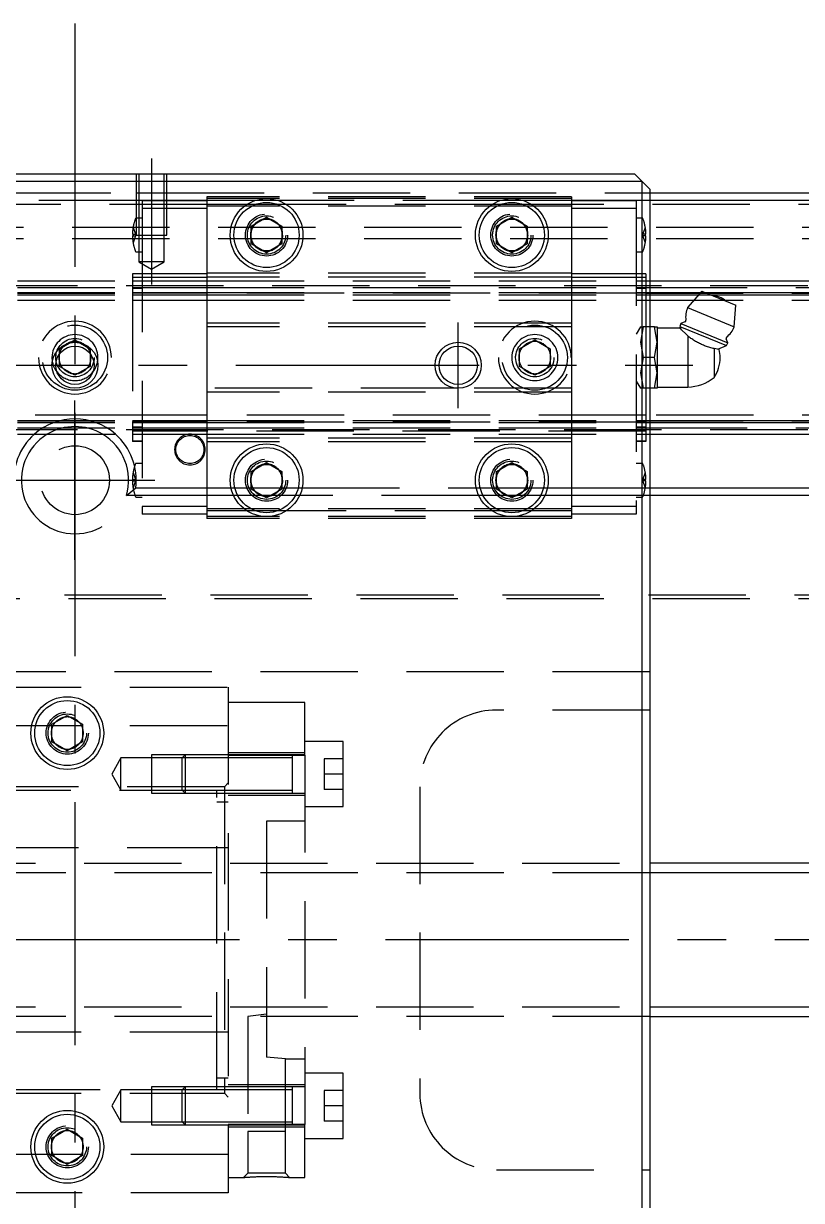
# Model space of a CAD drawing. Extents: x -20 to 822, y -346 to 120.
# Drawn here: x 253.3 to 354.8, y -34 to 119.6 of the extents above; entities that cross this region are included whole.
import ezdxf

# ---------------------------------------------------------------- set-up
doc = ezdxf.new("R2010")
doc.units = 0
doc.linetypes.add('CENTER', pattern=[50.8, 31.75, -6.35, 6.35, -6.35])
doc.linetypes.add('DASHED', pattern=[19.05, 12.7, -6.35])
doc.layers.get('0').update_dxf_attribs({"linetype": 'CONTINUOUS'})
doc.layers.add('CENTER', color=1, linetype='CENTER')

msp = doc.modelspace()

# ---------------------------------------------------------------- linework, layer by layer
at = {"color": 7, "linetype": 'CONTINUOUS'}
for p, q in [((187, 100), (333, 100)), ((333, 100), (334, 99)), ((334, 99), (186, 99)), ((334, 99), (335, 98)), ((334, -99), (334, 99)), ((335, 98), (335, -98)), ((335, 97.5), (518, 97.5)), ((519, 96.5), (335, 96.5)), ((283, 93.15), (285, 94.31)), ((285, 94.31), (287, 93.15)), ((315, 93.15), (317, 94.31)), ((317, 94.31), (319, 93.15)), ((283, 90.85), (283, 93.15)), ((287, 93.15), (287, 90.85)), ((315, 90.85), (315, 93.15)), ((319, 93.15), (319, 90.85)), ((285, 89.69), (283, 90.85)), ((287, 90.85), (285, 89.69)), ((317, 89.69), (315, 90.85)), ((319, 90.85), (317, 89.69)), ((335, 86), (520, 86)), ((335, 84.48), (341.63, 84.48)), ((341.8, 84.68), (339.93, 82.53)), ((341.8, 84.68), (346.23, 82.84)), ((342.27, 84.48), (520, 84.48)), ((335, 84.2), (341.38, 84.2)), ((342.95, 84.2), (520, 84.2)), ((339.93, 82.53), (346.03, 80)), ((346.03, 80), (346.23, 82.84)), ((335.6, 80), (335, 80)), ((335.6, 80), (335.96, 80)), ((335.96, 78), (335.6, 80)), ((335.96, 80), (335.96, 78)), ((339.07, 80.45), (338.92, 80.08)), ((338.92, 80.08), (339.1, 79.64)), ((338.92, 80.08), (345.02, 77.56)), ((339.58, 80.66), (339.07, 80.45)), ((339.07, 80.45), (345.17, 77.93)), ((338.92, 79.85), (335.96, 79.85)), ((339.96, 78.83), (338.92, 79.85)), ((340.05, 78.75), (339.96, 78.83)), ((339.96, 78.83), (339.96, 72.15)), ((340.16, 78.67), (340.05, 78.75)), ((340.26, 78.59), (340.16, 78.67)), ((340.37, 78.51), (340.26, 78.59)), ((340.48, 78.43), (340.37, 78.51)), ((340.6, 78.35), (340.48, 78.43)), ((340.72, 78.27), (340.6, 78.35)), ((345.17, 77.93), (344.96, 78.44)), ((335.6, 76), (335.96, 78)), ((335.96, 78), (335.96, 74)), ((340.84, 78.2), (340.72, 78.27)), ((340.96, 78.12), (340.84, 78.2)), ((341.09, 78.05), (340.96, 78.12)), ((341.22, 77.98), (341.09, 78.05)), ((341.35, 77.91), (341.22, 77.98)), ((341.48, 77.84), (341.35, 77.91)), ((341.61, 77.78), (341.48, 77.84)), ((341.74, 77.72), (341.61, 77.78)), ((341.88, 77.66), (341.74, 77.72)), ((342.01, 77.61), (341.88, 77.66)), ((342.14, 77.55), (342.01, 77.61)), ((342.27, 77.5), (342.14, 77.55)), ((342.41, 77.46), (342.27, 77.5)), ((342.53, 77.41), (342.41, 77.46)), ((342.69, 77.36), (342.53, 77.41)), ((342.84, 77.32), (342.69, 77.36)), ((342.98, 77.28), (342.84, 77.32)), ((343.13, 77.24), (342.98, 77.28)), ((343.27, 77.21), (343.13, 77.24)), ((343.4, 77.18), (343.27, 77.21)), ((344.06, 77.07), (343.4, 77.18)), ((343.4, 77.18), (343.4, 73.4)), ((343.9, 77.09), (345.02, 77.56)), ((345.02, 77.56), (345.17, 77.93)), ((335.6, 76), (335, 76)), ((335.96, 74), (335.6, 76)), ((335.6, 72), (335.96, 74)), ((335.96, 74), (335.96, 72)), ((335.6, 72), (335, 72)), ((335.96, 72), (335.6, 72)), ((335.96, 72.15), (339.96, 72.15)), ((335, 67.8), (520, 67.8)), ((335, 67.52), (520, 67.52)), ((335, 66), (520, 66)), ((283, 61.15), (285, 62.31)), ((285, 62.31), (287, 61.15)), ((315, 61.15), (317, 62.31)), ((317, 62.31), (319, 61.15)), ((283, 58.85), (283, 61.15)), ((287, 61.15), (287, 58.85)), ((315, 58.85), (315, 61.15)), ((319, 61.15), (319, 58.85)), ((285, 57.69), (283, 58.85)), ((287, 58.85), (285, 57.69)), ((317, 57.69), (315, 58.85)), ((319, 58.85), (317, 57.69)), ((335, 59), (372.06, 59)), ((373.29, 58), (335, 58)), ((257, 28.15), (259, 29.31)), ((259, 29.31), (261, 28.15)), ((257, 25.85), (257, 28.15)), ((261, 28.15), (261, 25.85)), ((259, 24.69), (257, 25.85)), ((261, 25.85), (259, 24.69)), ((463, 10), (335, 10)), ((335, -10), (463, -10)), ((257, -25.85), (259, -24.69)), ((257, -28.15), (257, -25.85)), ((259, -24.69), (261, -25.85)), ((261, -25.85), (261, -28.15)), ((259, -29.31), (257, -28.15)), ((261, -28.15), (259, -29.31))]:
    msp.add_line(p, q, dxfattribs=at)
at = {"color": 3, "linetype": 'DASHED'}
for p, q in [((268, 100), (268, 92)), ((268.35, 100), (268.35, 92)), ((271.65, 92), (271.65, 100)), ((272, 92), (272, 100)), ((252, 97.5), (268, 97.5)), ((268, 97.5), (272, 97.5)), ((272, 97.5), (335, 97.5)), ((277.2, 97), (277.2, 96)), ((324.8, 97), (277.2, 97)), ((324.8, 97), (324.8, 96)), ((277.2, 96), (242.8, 96)), ((268, 96.5), (252, 96.5)), ((272, 96.5), (268, 96.5)), ((268.77, 96.45), (268.77, 95.45)), ((272, 96.45), (268.77, 96.45)), ((268.77, 95.45), (268.77, 92)), ((272, 95.45), (268.77, 95.45)), ((277.2, 96.5), (272, 96.5)), ((277.2, 96.45), (272, 96.45)), ((277.2, 95.45), (272, 95.45)), ((324.8, 96.75), (277.2, 96.75)), ((283.48, 96.5), (277.2, 96.5)), ((277.2, 96), (277.2, 87)), ((282.44, 96), (277.2, 96)), ((324.8, 95.75), (277.2, 95.75)), ((283.56, 96), (282.44, 96)), ((286.52, 96.5), (283.48, 96.5)), ((286.44, 96), (283.56, 96)), ((287.56, 96), (286.44, 96)), ((315.48, 96.5), (286.52, 96.5)), ((314.44, 96), (287.56, 96)), ((315.56, 96), (314.44, 96)), ((318.52, 96.5), (315.48, 96.5)), ((318.44, 96), (315.56, 96)), ((319.56, 96), (318.44, 96)), ((324.8, 96.5), (318.52, 96.5)), ((324.8, 96), (319.56, 96)), ((335, 96.5), (324.8, 96.5)), ((333.23, 96.45), (324.8, 96.45)), ((324.8, 96), (324.8, 87)), ((519.5, 96), (324.8, 96)), ((333.23, 95.45), (324.8, 95.45)), ((333.23, 96.45), (333.23, 95.45)), ((333.23, 95.45), (333.23, 56.55)), ((268, 94.2), (267.99, 94.2)), ((268.77, 94.2), (268, 94.2)), ((334.01, 94.2), (333.23, 94.2)), ((520, 93), (0, 93)), ((267.58, 93), (267.9, 92.1)), ((282.5, 92), (282.53, 92.41)), ((314.5, 92), (314.53, 92.41)), ((334.1, 92.1), (334.42, 93)), ((520, 91.5), (0, 91.5)), ((267.5, 92.1), (267.58, 92.1)), ((267.58, 91.9), (267.5, 91.9)), ((267.58, 92.1), (267.9, 92.1)), ((267.58, 92.1), (267.58, 91.9)), ((267.9, 91.9), (267.58, 91)), ((267.58, 91.9), (267.9, 91.9)), ((267.9, 92.1), (267.94, 92)), ((267.9, 91.9), (267.94, 92)), ((268, 92), (272, 92)), ((268.35, 92), (268.35, 88.5)), ((268.77, 92), (268.77, 56.55)), ((271.65, 88.5), (271.65, 92)), ((334.1, 92.1), (334.06, 92)), ((334.1, 91.9), (334.06, 92)), ((334.42, 92.1), (334.1, 92.1)), ((334.42, 91), (334.1, 91.9)), ((334.42, 91.9), (334.1, 91.9)), ((334.42, 91.9), (334.42, 92.1)), ((334.42, 92.1), (334.5, 92.1)), ((334.5, 91.9), (334.42, 91.9)), ((267.99, 89.8), (268.77, 89.8)), ((333.23, 89.8), (334.01, 89.8)), ((268.35, 88.5), (270, 87.55)), ((271.65, 88.5), (268.35, 88.5)), ((270, 87.55), (271.65, 88.5)), ((268.77, 86.93), (267.5, 86.93)), ((267.5, 86.93), (267.5, 84.33)), ((268.77, 86.92), (267.5, 86.92)), ((268.77, 86.46), (267.5, 86.46)), ((277.2, 86.93), (268.77, 86.93)), ((277.2, 86.46), (268.77, 86.46)), ((277.2, 87), (277.2, 86.5)), ((324.8, 87), (277.2, 87)), ((277.2, 86.5), (277.2, 80.5)), ((324.8, 86.5), (277.2, 86.5)), ((324.8, 87), (324.8, 86.5)), ((333.23, 86.93), (324.8, 86.93)), ((324.8, 86.5), (324.8, 80.5)), ((333.23, 86.46), (324.8, 86.46)), ((334.5, 86.93), (333.23, 86.93)), ((334.5, 86.92), (333.23, 86.92)), ((334.5, 86.46), (333.23, 86.46)), ((334.5, 86.93), (334.5, 84.33)), ((0, 85.4), (520, 85.4)), ((252.5, 86), (267.5, 86)), ((252.5, 85.15), (267.5, 85.15)), ((252.5, 84.48), (267.5, 84.48)), ((267.5, 86), (277.2, 86)), ((267.5, 85.15), (277.2, 85.15)), ((267.5, 85.08), (268.77, 85.08)), ((267.5, 84.48), (277.2, 84.48)), ((277.2, 86), (333.23, 86)), ((277.2, 85.15), (333.23, 85.15)), ((277.2, 84.48), (333.23, 84.48)), ((333.23, 86), (334.5, 86)), ((333.23, 85.15), (334.5, 85.15)), ((333.23, 85.08), (334.5, 85.08)), ((333.23, 84.48), (334.5, 84.48)), ((334.5, 86), (335, 86)), ((334.5, 85.15), (335, 85.15)), ((334.5, 84.48), (335, 84.48)), ((335, 85.15), (520, 85.15)), ((341.63, 84.48), (342.27, 84.48)), ((252.5, 84.42), (267.5, 84.42)), ((252.5, 84.2), (267.5, 84.2)), ((252.5, 83.5), (267.5, 83.5)), ((277.2, 84.42), (267.5, 84.42)), ((267.5, 84.33), (267.5, 67.67)), ((267.5, 84.2), (277.2, 84.2)), ((267.5, 83.5), (277.2, 83.5)), ((333.23, 84.42), (277.2, 84.42)), ((277.2, 84.2), (333.23, 84.2)), ((277.2, 83.5), (333.23, 83.5)), ((334.5, 84.42), (333.23, 84.42)), ((333.23, 84.2), (334.5, 84.2)), ((333.23, 83.5), (334.5, 83.5)), ((334.5, 84.42), (520, 84.42)), ((334.5, 84.33), (334.5, 80)), ((334.5, 84.2), (335, 84.2)), ((334.5, 83.5), (520, 83.5)), ((341.38, 84.2), (342.95, 84.2)), ((277.2, 80.5), (277.2, 80)), ((324.8, 80.5), (277.2, 80.5)), ((277.2, 80), (277.2, 72)), ((324.8, 80), (277.2, 80)), ((324.8, 80.5), (324.8, 80)), ((324.8, 80), (324.8, 72)), ((333.78, 80), (333.23, 79.06)), ((333.78, 80), (334.13, 80)), ((334.13, 80), (333.78, 78)), ((335, 80), (334.13, 80)), ((334.5, 80), (334.5, 72)), ((258, 77.15), (260, 78.31)), ((258, 76.5), (258, 77.15)), ((260, 78.31), (262, 77.15)), ((262, 77.15), (262, 76.5)), ((318, 77.15), (320, 78.31)), ((318, 74.85), (318, 77.15)), ((320, 78.31), (322, 77.15)), ((322, 77.15), (322, 74.85)), ((333.78, 78), (334.13, 76)), ((257.5, 76), (257.53, 76.41)), ((258, 74.85), (258, 76.5)), ((262, 76.5), (262, 74.85)), ((317.5, 76), (317.53, 76.41)), ((334.13, 76), (333.78, 74)), ((335, 76), (334.13, 76)), ((260, 73.69), (258, 74.85)), ((262, 74.85), (260, 73.69)), ((320, 73.69), (318, 74.85)), ((322, 74.85), (320, 73.69)), ((333.78, 74), (334.13, 72)), ((333.23, 72.94), (333.78, 72)), ((277.2, 72), (277.2, 71.5)), ((310, 72), (277.2, 72)), ((277.2, 71.5), (277.2, 65.5)), ((324.8, 71.5), (277.2, 71.5)), ((324.8, 72), (310, 72)), ((324.8, 72), (324.8, 71.5)), ((324.8, 71.5), (324.8, 65.5)), ((334.13, 72), (333.78, 72)), ((335, 72), (334.13, 72)), ((334.5, 72), (334.5, 67.67)), ((267.5, 68.5), (252.5, 68.5)), ((252.5, 67.8), (267.5, 67.8)), ((277.2, 68.5), (267.5, 68.5)), ((267.5, 67.8), (277.2, 67.8)), ((267.5, 67.67), (267.5, 65.07)), ((333.23, 68.5), (277.2, 68.5)), ((277.2, 67.8), (333.23, 67.8)), ((334.5, 68.5), (333.23, 68.5)), ((333.23, 67.8), (334.5, 67.8)), ((520, 68.5), (334.5, 68.5)), ((334.5, 67.8), (335, 67.8)), ((334.5, 67.67), (334.5, 65.07)), ((0, 66.6), (520, 66.6)), ((252.5, 67.58), (267.5, 67.58)), ((252.5, 67.52), (267.5, 67.52)), ((252.5, 66.85), (267.5, 66.85)), ((277.2, 67.58), (267.5, 67.58)), ((267.5, 67.52), (277.2, 67.52)), ((268.77, 66.92), (267.5, 66.92)), ((267.5, 66.85), (277.2, 66.85)), ((334.5, 66.4), (267.5, 66.4)), ((333.23, 67.58), (277.2, 67.58)), ((277.2, 67.52), (333.23, 67.52)), ((277.2, 66.85), (333.23, 66.85)), ((334.5, 67.58), (333.23, 67.58)), ((333.23, 67.52), (334.5, 67.52)), ((334.5, 66.92), (333.23, 66.92)), ((333.23, 66.85), (334.5, 66.85)), ((334.5, 67.58), (520, 67.58)), ((334.5, 67.52), (335, 67.52)), ((334.5, 66.85), (335, 66.85)), ((335, 66.85), (520, 66.85)), ((252.5, 66), (267.5, 66)), ((267.5, 66), (277.2, 66)), ((268.77, 65.08), (267.5, 65.08)), ((268.77, 65.07), (267.5, 65.07)), ((277.2, 66), (333.23, 66)), ((277.2, 65.5), (277.2, 65)), ((324.8, 65.5), (277.2, 65.5)), ((277.2, 65), (277.2, 56)), ((324.8, 65), (277.2, 65)), ((324.8, 65.5), (324.8, 65)), ((324.8, 65), (324.8, 56)), ((333.23, 66), (334.5, 66)), ((334.5, 65.08), (333.23, 65.08)), ((334.5, 65.07), (333.23, 65.07)), ((334.5, 66), (335, 66)), ((268.77, 62.2), (267.99, 62.2)), ((334.01, 62.2), (333.23, 62.2)), ((267.5, 60.1), (267.58, 60.1)), ((267.58, 61), (267.9, 60.1)), ((267.58, 60.1), (267.9, 60.1)), ((267.58, 60.1), (267.58, 59.9)), ((267.9, 60.1), (267.94, 60)), ((267.9, 59.9), (267.94, 60)), ((282.5, 60), (282.53, 60.41)), ((314.5, 60), (314.53, 60.41)), ((334.1, 60.1), (334.06, 60)), ((334.1, 59.9), (334.06, 60)), ((334.1, 60.1), (334.42, 61)), ((334.42, 60.1), (334.1, 60.1)), ((334.42, 59.9), (334.42, 60.1)), ((334.42, 60.1), (334.5, 60.1)), ((266.71, 58), (267.94, 59)), ((267.58, 59.9), (267.5, 59.9)), ((267.9, 59.9), (267.58, 59)), ((267.58, 59.9), (267.9, 59.9)), ((267.94, 59), (277.2, 59)), ((277.2, 59), (280.36, 59)), ((280.36, 59), (280.87, 59)), ((280.87, 59), (282.44, 59)), ((282.44, 59), (282.71, 59)), ((282.71, 59), (283, 59)), ((283, 59), (283.15, 59)), ((283.15, 59), (283.2, 59)), ((283.2, 59), (286.8, 59)), ((286.8, 59), (286.85, 59)), ((286.85, 59), (287, 59)), ((287, 59), (287.29, 59)), ((287.29, 59), (287.56, 59)), ((287.56, 59), (289.13, 59)), ((289.13, 59), (289.64, 59)), ((289.64, 59), (312.36, 59)), ((312.36, 59), (312.87, 59)), ((312.87, 59), (314.44, 59)), ((314.44, 59), (314.71, 59)), ((314.71, 59), (315, 59)), ((315, 59), (315.15, 59)), ((315.15, 59), (315.2, 59)), ((315.2, 59), (318.8, 59)), ((318.8, 59), (318.85, 59)), ((318.85, 59), (319, 59)), ((319, 59), (319.29, 59)), ((319.29, 59), (319.56, 59)), ((319.56, 59), (321.13, 59)), ((321.13, 59), (321.64, 59)), ((321.64, 59), (333.23, 59)), ((333.23, 59), (334.42, 59)), ((334.42, 59), (334.1, 59.9)), ((334.42, 59.9), (334.1, 59.9)), ((334.5, 59.9), (334.42, 59.9)), ((334.42, 59), (335, 59)), ((277.2, 58), (266.71, 58)), ((267.99, 57.8), (268.77, 57.8)), ((280.69, 58), (277.2, 58)), ((281.25, 58), (280.69, 58)), ((283.11, 58), (281.25, 58)), ((283.5, 58), (283.11, 58)), ((284.36, 58), (283.5, 58)), ((284.46, 58), (284.36, 58)), ((284.5, 58), (284.46, 58)), ((285.5, 58), (284.5, 58)), ((285.54, 58), (285.5, 58)), ((285.64, 58), (285.54, 58)), ((286.5, 58), (285.64, 58)), ((286.89, 58), (286.5, 58)), ((288.75, 58), (286.89, 58)), ((289.31, 58), (288.75, 58)), ((312.69, 58), (289.31, 58)), ((313.25, 58), (312.69, 58)), ((315.11, 58), (313.25, 58)), ((315.5, 58), (315.11, 58)), ((316.36, 58), (315.5, 58)), ((316.46, 58), (316.36, 58)), ((316.5, 58), (316.46, 58)), ((317.5, 58), (316.5, 58)), ((317.54, 58), (317.5, 58)), ((317.64, 58), (317.54, 58)), ((318.5, 58), (317.64, 58)), ((318.89, 58), (318.5, 58)), ((320.75, 58), (318.89, 58)), ((321.31, 58), (320.75, 58)), ((333.23, 58), (321.31, 58)), ((334.16, 58), (333.23, 58)), ((333.23, 57.8), (334.01, 57.8)), ((335, 58), (334.16, 58)), ((268.77, 56.55), (268.77, 55.55)), ((277.2, 56.55), (268.77, 56.55)), ((277.2, 55.55), (268.77, 55.55)), ((324.8, 56.25), (277.2, 56.25)), ((277.2, 56), (277.2, 55)), ((282.44, 56), (277.2, 56)), ((283.56, 56), (282.44, 56)), ((286.44, 56), (283.56, 56)), ((287.56, 56), (286.44, 56)), ((314.44, 56), (287.56, 56)), ((315.56, 56), (314.44, 56)), ((318.44, 56), (315.56, 56)), ((319.56, 56), (318.44, 56)), ((324.8, 56), (319.56, 56)), ((333.23, 56.55), (324.8, 56.55)), ((324.8, 56), (324.8, 55)), ((333.23, 55.55), (324.8, 55.55)), ((333.23, 56.55), (333.23, 55.55)), ((324.8, 55.25), (277.2, 55.25)), ((324.8, 55), (277.2, 55)), ((519, 45), (1, 45)), ((519.5, 44.5), (0.5, 44.5)), ((335, 35), (185, 35)), ((210, 33), (280, 33)), ((280, 33), (280, -33)), ((290, 31), (280, 31)), ((290, 24.1), (290, 31)), ((335, 30), (315, 30)), ((210, 28), (280, 28)), ((256.5, 27), (256.51, 27.25)), ((295, 25.9), (290, 25.9)), ((295, 17.4), (295, 25.9)), ((266, 23.75), (264.79, 21.65)), ((270, 23.75), (266, 23.75)), ((266, 19.55), (266, 23.75)), ((274.4, 24.15), (270, 24.15)), ((270, 24.15), (270, 19.15)), ((274, 23.75), (270, 23.75)), ((274.4, 24.15), (274, 23.75)), ((280, 23.75), (274, 23.75)), ((280, 23.75), (274, 23.75)), ((274, 19.55), (274, 23.75)), ((280, 24.15), (274.4, 24.15)), ((280, 24.15), (274.4, 24.15)), ((274.4, 24.15), (274.4, 19.15)), ((290, 24.4), (280, 24.4)), ((288.4, 24.15), (280, 24.15)), ((280, 24.1), (290, 24.1)), ((288.4, 23.75), (280, 23.75)), ((290, 24.15), (288.39, 24.15)), ((288.4, 19.15), (288.4, 24.15)), ((288.4, 19.15), (288.4, 24.15)), ((290, 24.1), (290, -24.1)), ((295, 23.65), (292.5, 23.65)), ((292.5, 23.65), (292.5, 21.65)), ((264.79, 21.65), (266, 19.55)), ((292.5, 21.65), (292.5, 19.65)), ((295, 21.65), (292.5, 21.65)), ((279.5, 20), (210, 20)), ((280, 20.5), (279.5, 20)), ((279.5, 20), (279.5, -20)), ((305, 20), (305, -20)), ((278.5, 19.5), (212.5, 19.5)), ((266, 19.55), (270, 19.55)), ((270, 19.55), (274, 19.55)), ((270, 19.15), (274.4, 19.15)), ((274, 19.55), (280, 19.55)), ((274, 19.55), (274.4, 19.15)), ((274, 19.55), (280, 19.55)), ((274.4, 19.15), (280, 19.15)), ((274.4, 19.15), (280, 19.15)), ((278.5, -19.5), (278.5, 19.5)), ((280, 19.55), (288.4, 19.55)), ((280, 19.15), (288.4, 19.15)), ((280, 18.9), (290, 18.9)), ((288.39, 19.15), (290, 19.15)), ((295, 19.65), (292.5, 19.65)), ((280, 18), (278.5, 18)), ((290, 17.4), (295, 17.4)), ((290, 15.5), (285, 15.5)), ((285, 15.5), (285, -15.3)), ((279.5, 12), (210, 12)), ((280, 12), (279.5, 12)), ((185, 10), (335, 10)), ((335, 8.75), (185, 8.75)), ((185, -8.75), (335, -8.75)), ((335, -10), (185, -10)), ((285, -9.69), (282.54, -10)), ((282.54, -10), (282.54, -25)), ((210, -12), (279.5, -12)), ((279.5, -12), (280, -12)), ((287.46, -15.5), (285, -15.3)), ((287.45, -15.5), (287.46, -15.5)), ((287.46, -25), (287.46, -15.5)), ((287.46, -15.5), (290, -15.5)), ((278.5, -18), (280, -18)), ((295, -17.4), (290, -17.4)), ((295, -25.9), (295, -17.4)), ((212.5, -19.5), (278.5, -19.5)), ((266, -19.55), (264.79, -21.65)), ((270, -19.55), (266, -19.55)), ((266, -21.65), (266, -19.55)), ((274.4, -19.15), (270, -19.15)), ((270, -19.15), (270, -24.15)), ((274, -19.55), (270, -19.55)), ((274.4, -19.15), (274, -19.55)), ((280, -19.55), (274, -19.55)), ((280, -19.55), (274, -19.55)), ((274, -23.75), (274, -19.55)), ((280, -19.15), (274.4, -19.15)), ((280, -19.15), (274.4, -19.15)), ((274.4, -19.15), (274.4, -24.15)), ((290, -18.9), (280, -18.9)), ((288.4, -19.15), (280, -19.15)), ((288.4, -19.55), (280, -19.55)), ((290, -19.15), (288.39, -19.15)), ((288.4, -19.55), (288.4, -19.15)), ((288.4, -24.15), (288.4, -19.15)), ((288.4, -23.75), (288.4, -19.55)), ((295, -19.65), (292.5, -19.65)), ((292.5, -19.65), (292.5, -21.65)), ((210, -20), (279.5, -20)), ((279.5, -20), (280, -20.5)), ((264.79, -21.65), (266, -23.75)), ((266, -23.75), (266, -21.65)), ((292.5, -21.65), (292.5, -23.65)), ((295, -21.65), (292.5, -21.65)), ((266, -23.75), (270, -23.75)), ((270, -23.75), (274, -23.75)), ((270, -24.15), (274.4, -24.15)), ((274, -23.75), (280, -23.75)), ((274, -23.75), (274.4, -24.15)), ((274, -23.75), (280, -23.75)), ((274.4, -24.15), (280, -24.15)), ((274.4, -24.15), (280, -24.15)), ((280, -23.75), (288.4, -23.75)), ((290, -24.1), (280, -24.1)), ((280, -24.15), (288.4, -24.15)), ((280, -24.4), (290, -24.4)), ((288.39, -24.15), (290, -24.15)), ((288.4, -24.15), (288.4, -23.75)), ((290, -31), (290, -24.1)), ((295, -23.65), (292.5, -23.65)), ((287.46, -25), (282.54, -25)), ((282.55, -25), (282.55, -30.45)), ((287.45, -30.45), (287.45, -25)), ((290, -25.9), (295, -25.9)), ((256.5, -27), (256.52, -26.7)), ((280, -28), (210, -28)), ((282.55, -30.45), (282, -31)), ((287.45, -30.45), (282.55, -30.45)), ((288, -31), (287.45, -30.45)), ((315, -30), (335, -30)), ((280, -31), (282, -31)), ((282, -31), (282.01, -31)), ((282, -31), (282, -31)), ((282.01, -31), (282.02, -31)), ((282.02, -31), (282.04, -31)), ((282.04, -31), (282.06, -31)), ((282.06, -31), (282.08, -30.99)), ((282.08, -30.99), (282.11, -30.99)), ((282.11, -30.99), (282.15, -30.99)), ((282.15, -30.99), (282.19, -30.98)), ((282.19, -30.98), (282.24, -30.98)), ((282.24, -30.98), (282.3, -30.97)), ((282.3, -30.97), (282.37, -30.97)), ((282.37, -30.97), (282.44, -30.96)), ((282.44, -30.96), (282.52, -30.96)), ((282.52, -30.96), (282.61, -30.95)), ((282.61, -30.95), (282.7, -30.95)), ((282.7, -30.95), (282.8, -30.94)), ((282.8, -30.94), (282.9, -30.93)), ((282.9, -30.93), (283.01, -30.93)), ((283.01, -30.93), (283.12, -30.92)), ((283.12, -30.92), (283.23, -30.91)), ((283.23, -30.91), (283.35, -30.91)), ((283.35, -30.91), (283.48, -30.9)), ((283.48, -30.9), (283.6, -30.9)), ((283.6, -30.9), (283.74, -30.89)), ((283.74, -30.89), (283.87, -30.89)), ((283.87, -30.89), (284.01, -30.88)), ((284.01, -30.88), (284.14, -30.88)), ((284.14, -30.88), (284.28, -30.87)), ((284.28, -30.87), (284.42, -30.87)), ((284.42, -30.87), (284.57, -30.87)), ((284.57, -30.87), (284.71, -30.87)), ((284.71, -30.87), (284.85, -30.87)), ((284.85, -30.87), (285, -30.87)), ((285, -30.87), (285.15, -30.87)), ((285.15, -30.87), (285.29, -30.87)), ((285.29, -30.87), (285.43, -30.87)), ((285.43, -30.87), (285.58, -30.87)), ((285.58, -30.87), (285.72, -30.87)), ((285.72, -30.87), (285.85, -30.88)), ((285.85, -30.88), (285.99, -30.88)), ((285.99, -30.88), (286.13, -30.89)), ((286.13, -30.89), (286.26, -30.89)), ((286.26, -30.89), (286.4, -30.9)), ((286.4, -30.9), (286.52, -30.9)), ((286.52, -30.9), (286.65, -30.91)), ((286.65, -30.91), (286.77, -30.91)), ((286.77, -30.91), (286.88, -30.92)), ((286.88, -30.92), (286.99, -30.93)), ((286.99, -30.93), (287.1, -30.93)), ((287.1, -30.93), (287.2, -30.94)), ((287.2, -30.94), (287.3, -30.95)), ((287.3, -30.95), (287.39, -30.95)), ((287.39, -30.95), (287.48, -30.96)), ((287.48, -30.96), (287.54, -30.96)), ((287.54, -30.96), (287.61, -30.97)), ((287.61, -30.97), (287.66, -30.97)), ((287.66, -30.97), (287.71, -30.98)), ((287.71, -30.98), (287.76, -30.98)), ((287.76, -30.98), (287.81, -30.98)), ((287.81, -30.98), (287.85, -30.99)), ((287.85, -30.99), (287.89, -30.99)), ((287.89, -30.99), (287.92, -30.99)), ((287.92, -30.99), (287.94, -31)), ((287.94, -31), (287.97, -31)), ((287.97, -31), (287.99, -31)), ((287.99, -31), (288, -31)), ((288, -31), (288, -31)), ((288, -31), (290, -31)), ((280, -33), (210, -33))]:
    msp.add_line(p, q, dxfattribs=at)
at = {"color": 3, "linetype": 'CONTINUOUS'}
for p, q in [((463, 8.75), (335, 8.75)), ((335, -8.75), (463, -8.75))]:
    msp.add_line(p, q, dxfattribs=at)
at = {"color": 7, "linetype": 'CONTINUOUS'}
for centre, radius in [((285, 92), 4.75), ((285, 92), 4.25), ((317, 92), 4.75), ((317, 92), 4.25), ((260, 75), 3), ((260, 75), 2.5), ((310, 75), 2.5), ((285, 60), 4.75), ((317, 60), 4.75), ((285, 60), 4.25), ((317, 60), 4.25), ((259, 27), 4.75), ((259, 27), 4.25), ((259, -27), 4.75), ((259, -27), 4.25)]:
    msp.add_circle(centre, radius, dxfattribs=at)
at = {"color": 3, "linetype": 'DASHED'}
for centre, radius in [((285, 92), 2.75), ((285, 92), 2.5), ((285, 92), 2.07), ((317, 92), 2.75), ((317, 92), 2.5), ((317, 92), 2.07), ((260, 76), 4.25), ((320, 76), 4.25), ((260, 76), 2.5), ((320, 76), 2.5), ((275, 64), 1.83), ((260, 60), 4.5), ((285, 60), 2.75), ((285, 60), 2.5), ((285, 60), 2.07), ((317, 60), 2.75), ((317, 60), 2.5), ((317, 60), 2.07), ((259, 27), 2.75), ((259, 27), 2.5), ((259, -27), 2.75), ((259, -27), 2.5)]:
    msp.add_circle(centre, radius, dxfattribs=at)
at = {"color": 3, "linetype": 'CONTINUOUS'}
msp.add_circle((310, 75), 3, dxfattribs=at)
at = {"color": 3, "linetype": 'DASHED'}
for centre, radius, start, end in [((273.5, 92), 6, 159.1494, 170.4059), ((267.99, 94.1), 0.1, 90, 159.1494), ((285, 92), 2.1, 102.2472, 137.7528), ((285, 92), 2.06, 105.9141, 134.0859), ((285, 92), 2.06, 74.0859, 105.9141), ((285, 92), 2.1, 77.7528, 102.2472), ((285, 92), 2.1, 42.2472, 77.7528), ((285, 92), 2.06, 45.9141, 74.0859), ((317, 92), 2.1, 102.2472, 137.7528), ((317, 92), 2.06, 105.9141, 134.0859), ((317, 92), 2.06, 74.0859, 105.9141), ((317, 92), 2.1, 77.7528, 102.2472), ((317, 92), 2.1, 42.2472, 77.7528), ((317, 92), 2.06, 45.9141, 74.0859), ((334.01, 94.1), 0.1, 20.8506, 90), ((328.5, 92), 6, 9.5941, 20.8506), ((273.5, 92), 6, 170.4203, 179.0449), ((285, 92), 2.1, 162.2472, 180), ((285, 92), 2.06, 165.9141, 180), ((285, 92), 2.06, 134.0859, 165.9141), ((285, 92), 2.1, 137.7528, 162.2472), ((285, 92), 2.06, 14.0859, 45.9141), ((285, 92), 2.1, 17.7528, 42.2472), ((285, 92), 2.1, 342.2472, 17.7528), ((285, 92), 2.06, 345.9141, 14.0859), ((317, 92), 2.1, 162.2472, 180), ((317, 92), 2.06, 165.9141, 180), ((317, 92), 2.06, 134.0859, 165.9141), ((317, 92), 2.1, 137.7528, 162.2472), ((317, 92), 2.06, 14.0859, 45.9141), ((317, 92), 2.1, 17.7528, 42.2472), ((317, 92), 2.1, 342.2472, 17.7528), ((317, 92), 2.06, 345.9141, 14.0859), ((328.5, 92), 6, 0.9551, 9.5797), ((273.5, 92), 6, 180.9551, 189.5797), ((273.5, 92), 6, 189.5941, 200.8506), ((285, 92), 2.1, 180, 197.7528), ((285, 92), 2.06, 180, 194.0859), ((285, 92), 2.06, 194.0859, 225.9141), ((285, 92), 2.1, 197.7528, 222.2472), ((285, 92), 2.06, 314.0859, 345.9141), ((285, 92), 2.1, 317.7528, 342.2472), ((317, 92), 2.1, 180, 197.7528), ((317, 92), 2.06, 180, 194.0859), ((317, 92), 2.06, 194.0859, 225.9141), ((317, 92), 2.1, 197.7528, 222.2472), ((317, 92), 2.06, 314.0859, 345.9141), ((317, 92), 2.1, 317.7528, 342.2472), ((328.5, 92), 6, 339.1494, 350.4059), ((328.5, 92), 6, 350.4203, 359.0449), ((267.99, 89.9), 0.1, 200.8506, 270), ((285, 92), 2.1, 222.2472, 257.7528), ((285, 92), 2.06, 225.9141, 254.0859), ((285, 92), 2.06, 254.0859, 285.9141), ((285, 92), 2.1, 257.7528, 282.2472), ((285, 92), 2.1, 282.2472, 317.7528), ((285, 92), 2.06, 285.9141, 314.0859), ((317, 92), 2.1, 222.2472, 257.7528), ((317, 92), 2.06, 225.9141, 254.0859), ((317, 92), 2.06, 254.0859, 285.9141), ((317, 92), 2.1, 257.7528, 282.2472), ((317, 92), 2.1, 282.2472, 317.7528), ((317, 92), 2.06, 285.9141, 314.0859), ((334.01, 89.9), 0.1, 270, 339.1494), ((260, 76), 4.75, 0, 180), ((320, 76), 4.75, 0, 180), ((260, 76), 3, 0, 180), ((320, 76), 3, 0, 180), ((260, 76), 2.1, 137.7528, 162.2472), ((260, 76), 2.1, 102.2472, 137.7528), ((260, 76), 2.1, 77.7528, 102.2472), ((260, 76), 2.1, 42.2472, 77.7528), ((260, 76), 2.1, 17.7528, 42.2472), ((320, 76), 2.1, 137.7528, 162.2472), ((320, 76), 2.1, 102.2472, 137.7528), ((320, 76), 2.1, 77.7528, 102.2472), ((320, 76), 2.1, 42.2472, 77.7528), ((320, 76), 2.1, 317.7528, 42.2472), ((260, 76), 4.75, 180, 0), ((260, 76), 3, 180, 218.6822), ((260, 76), 2.1, 168.463, 180), ((260, 76), 2.1, 180, 197.7528), ((260, 76), 2.1, 162.2472, 168.463), ((260, 76), 2.1, 197.7528, 222.2472), ((260, 76), 2.1, 317.7528, 342.2472), ((260, 76), 2.1, 11.537, 17.7528), ((260, 76), 2.1, 342.2472, 11.537), ((260, 76), 3, 321.3178, 0), ((320, 76), 4.75, 180, 0), ((320, 76), 3, 180, 0), ((320, 76), 2.1, 162.2472, 180), ((320, 76), 2.1, 180, 197.7528), ((320, 76), 2.1, 197.7528, 222.2472), ((260, 76), 3, 218.6822, 321.3178), ((260, 76), 2.1, 222.2472, 257.7528), ((260, 76), 2.1, 257.7528, 282.2472), ((260, 76), 2.1, 282.2472, 317.7528), ((320, 76), 2.1, 222.2472, 257.7528), ((320, 76), 2.1, 257.7528, 282.2472), ((320, 76), 2.1, 282.2472, 317.7528), ((260, 60), 8, 48.5904, 131.4096), ((260, 60), 7, 58.9973, 121.0027), ((260, 60), 8, 131.4096, 187.1808), ((260, 60), 7, 121.0027, 196.6015), ((260, 60), 7, 343.3985, 58.9973), ((260, 60), 8, 352.8192, 48.5904), ((275, 64), 2, 180, 90), ((275, 64), 2, 90, 180), ((273.5, 60), 6, 159.1494, 170.4059), ((267.99, 62.1), 0.1, 90, 159.1494), ((285, 60), 2.06, 134.0859, 165.9141), ((285, 60), 2.1, 102.2472, 137.7528), ((285, 60), 2.06, 105.9141, 134.0859), ((285, 60), 2.06, 74.0859, 105.9141), ((285, 60), 2.1, 77.7528, 102.2472), ((285, 60), 2.1, 42.2472, 77.7528), ((285, 60), 2.06, 45.9141, 74.0859), ((285, 60), 2.06, 14.0859, 45.9141), ((317, 60), 2.06, 134.0859, 165.9141), ((317, 60), 2.1, 102.2472, 137.7528), ((317, 60), 2.06, 105.9141, 134.0859), ((317, 60), 2.06, 74.0859, 105.9141), ((317, 60), 2.1, 77.7528, 102.2472), ((317, 60), 2.1, 42.2472, 77.7528), ((317, 60), 2.06, 45.9141, 74.0859), ((317, 60), 2.06, 14.0859, 45.9141), ((334.01, 62.1), 0.1, 20.8506, 90), ((328.5, 60), 6, 9.5941, 20.8506), ((273.5, 60), 6, 170.4203, 179.0449), ((285, 60), 2.1, 162.2472, 180), ((285, 60), 2.1, 180, 197.7528), ((285, 60), 2.06, 165.9141, 180), ((285, 60), 2.06, 180, 194.0859), ((285, 60), 2.1, 137.7528, 162.2472), ((285, 60), 2.1, 17.7528, 42.2472), ((285, 60), 2.1, 342.2472, 17.7528), ((285, 60), 2.06, 345.9141, 14.0859), ((317, 60), 2.1, 162.2472, 180), ((317, 60), 2.1, 180, 197.7528), ((317, 60), 2.06, 165.9141, 180), ((317, 60), 2.06, 180, 194.0859), ((317, 60), 2.1, 137.7528, 162.2472), ((317, 60), 2.1, 17.7528, 42.2472), ((317, 60), 2.1, 342.2472, 17.7528), ((317, 60), 2.06, 345.9141, 14.0859), ((328.5, 60), 6, 0.9551, 9.5797), ((273.5, 60), 6, 180.9551, 189.5797), ((273.5, 60), 6, 189.5941, 200.8506), ((285, 60), 2.06, 194.0859, 225.9141), ((285, 60), 2.1, 197.7528, 222.2472), ((285, 60), 2.1, 222.2472, 257.7528), ((285, 60), 2.06, 225.9141, 254.0859), ((285, 60), 2.1, 282.2472, 317.7528), ((285, 60), 2.06, 285.9141, 314.0859), ((285, 60), 2.06, 314.0859, 345.9141), ((285, 60), 2.1, 317.7528, 342.2472), ((317, 60), 2.06, 194.0859, 225.9141), ((317, 60), 2.1, 197.7528, 222.2472), ((317, 60), 2.1, 222.2472, 257.7528), ((317, 60), 2.06, 225.9141, 254.0859), ((317, 60), 2.1, 282.2472, 317.7528), ((317, 60), 2.06, 285.9141, 314.0859), ((317, 60), 2.06, 314.0859, 345.9141), ((317, 60), 2.1, 317.7528, 342.2472), ((328.5, 60), 6, 339.1494, 350.4059), ((328.5, 60), 6, 350.4203, 359.0449), ((260, 60), 7, 196.6015, 343.3985), ((267.99, 57.9), 0.1, 200.8506, 270), ((285, 60), 2.06, 254.0859, 285.9141), ((285, 60), 2.1, 257.7528, 282.2472), ((317, 60), 2.06, 254.0859, 285.9141), ((317, 60), 2.1, 257.7528, 282.2472), ((334.01, 57.9), 0.1, 270, 339.1494), ((315, 20), 10, 90, 180), ((259, 27), 2.1, 137.7528, 162.2472), ((259, 27), 2.1, 102.2472, 137.7528), ((259, 27), 2.1, 77.7528, 102.2472), ((259, 27), 2.1, 42.2472, 77.7528), ((259, 27), 2.1, 17.7528, 42.2472), ((259, 27), 2.1, 162.2472, 180), ((259, 27), 2.1, 180, 197.7528), ((259, 27), 2.1, 197.7528, 222.2472), ((259, 27), 2.1, 317.7528, 342.2472), ((259, 27), 2.1, 342.2472, 17.7528), ((259, 27), 2.1, 222.2472, 257.7528), ((259, 27), 2.1, 257.7528, 282.2472), ((259, 27), 2.1, 282.2472, 317.7528), ((315, -20), 10, 180, 270), ((259, -27), 2.1, 137.7528, 162.2472), ((259, -27), 2.1, 102.2472, 137.7528), ((259, -27), 2.1, 77.7528, 102.2472), ((259, -27), 2.1, 42.2472, 77.7528), ((259, -27), 2.1, 17.7528, 42.2472), ((259, -27), 2.1, 162.2472, 180), ((259, -27), 2.1, 180, 197.7528), ((259, -27), 2.1, 197.7528, 222.2472), ((259, -27), 2.1, 317.7528, 342.2472), ((259, -27), 2.1, 342.2472, 17.7528), ((259, -27), 2.1, 222.2472, 257.7528), ((259, -27), 2.1, 257.7528, 282.2472), ((259, -27), 2.1, 282.2472, 317.7528)]:
    msp.add_arc(centre, radius, start, end, dxfattribs=at)
at = {"color": 7, "linetype": 'CONTINUOUS'}
for centre, radius, start, end in [((342.85, 80.95), 3.2, 67.5, 85.7094), ((342.85, 80.95), 3.2, 49.2906, 67.5), ((342.98, 81.27), 3.3, 157.5002, 186.8361), ((339.51, 80.85), 0.2, 292.5015, 6.8388), ((342.98, 81.27), 3.3, 308.1639, 337.4998), ((345.14, 78.51), 0.2, 128.1612, 202.4985), ((339.48, 76), 4.7, 0.0002, 13.1788), ((339.48, 76), 4.7, 326.4139, 359.9998), ((339.73, 78.15), 6, 272.1786, 307.7262)]:
    msp.add_arc(centre, radius, start, end, dxfattribs=at)
at = {"layer": 'CENTER', "color": 1, "linetype": 'CENTER'}
for p, q in [((260, 119.6), (260, -119.6)), ((270, 102), (270, 85.55)), ((310, 69.4), (310, 80.6)), ((179.4, 75), (340.6, 75)), ((260, 49.6), (260, 70.4)), ((249.6, 60), (270.4, 60)), ((586.28, 0), (-7.58, 0))]:
    msp.add_line(p, q, dxfattribs=at)

doc.saveas('drawing.dxf')
